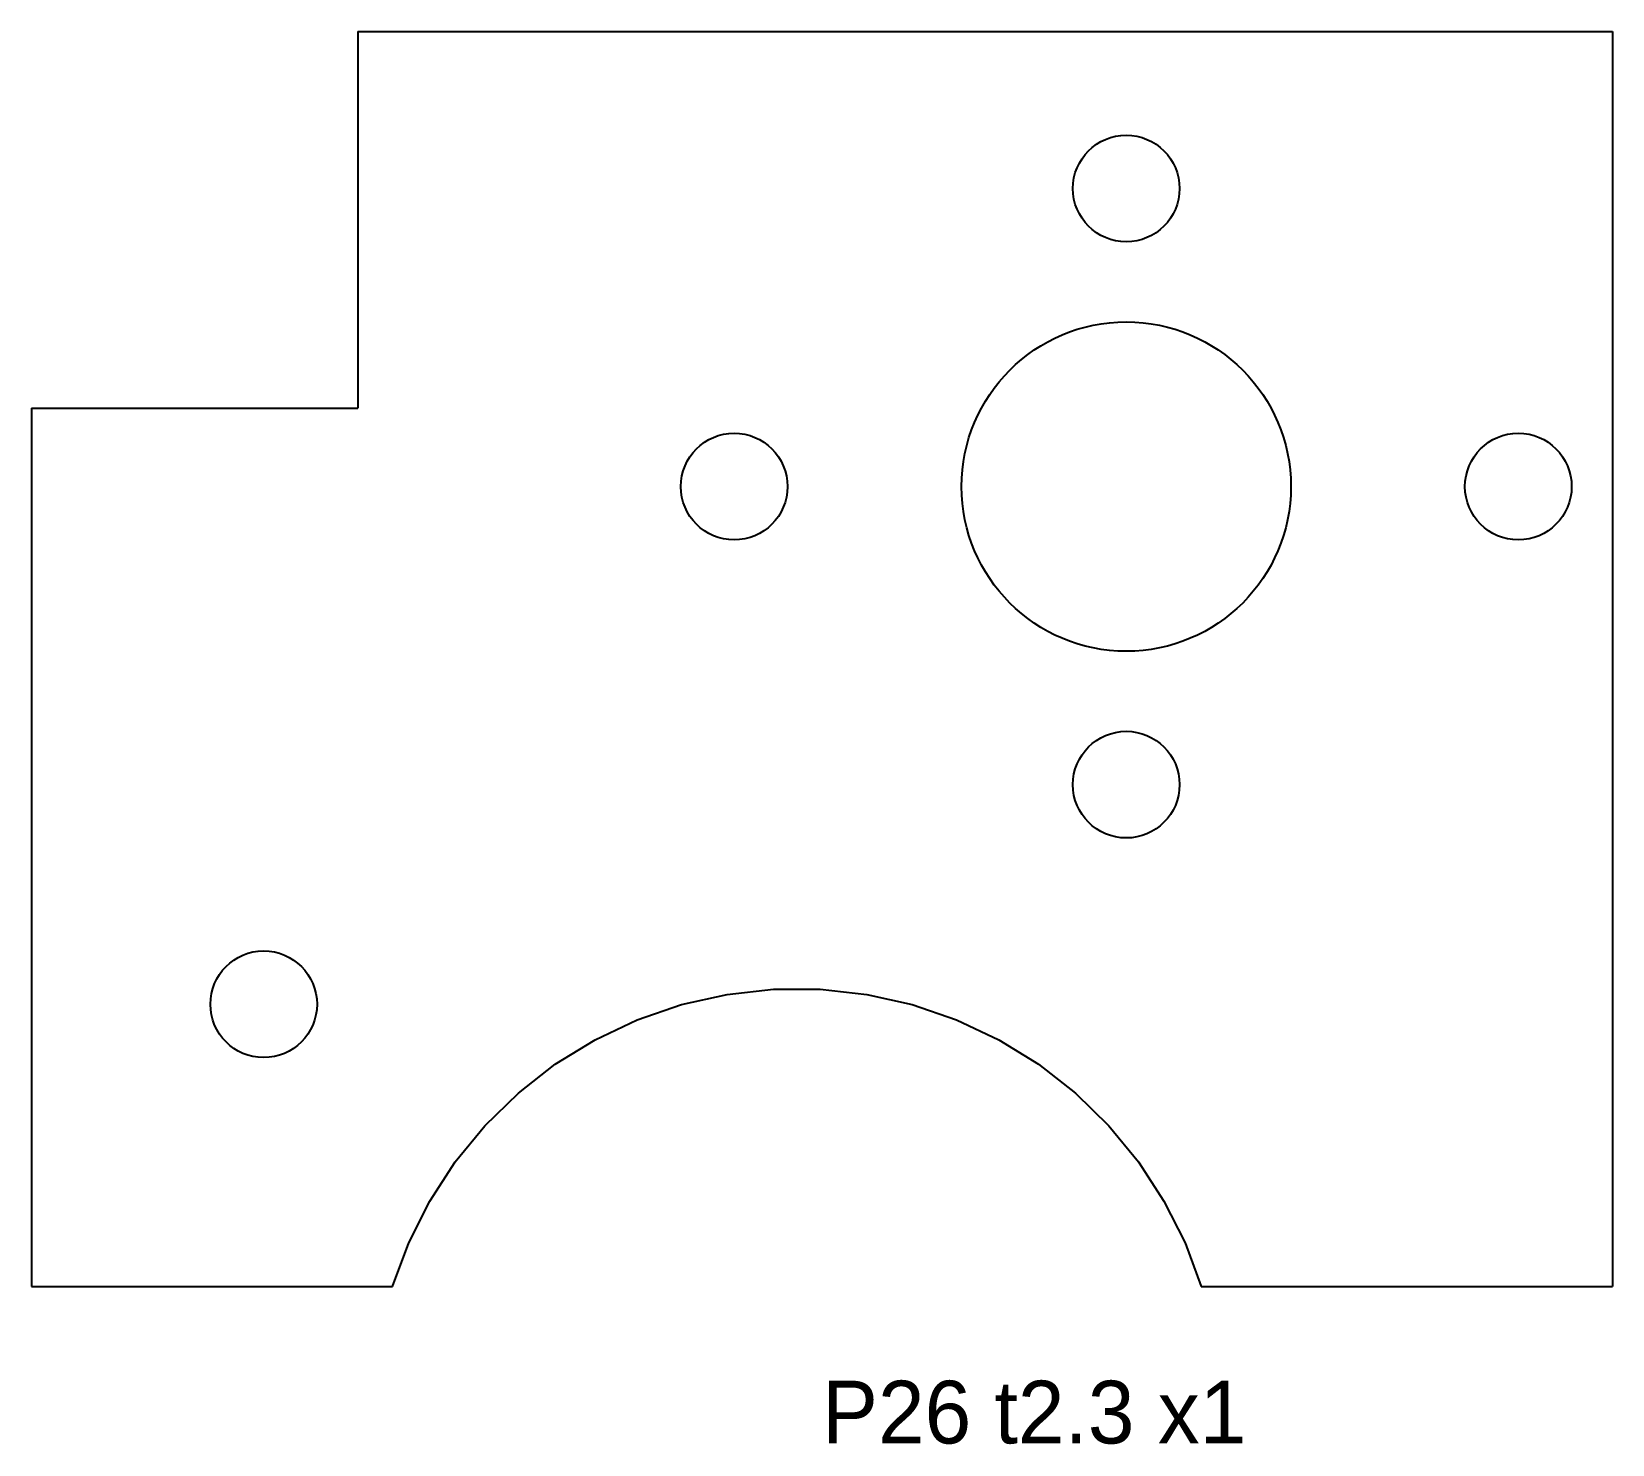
# Model space of a CAD drawing. Header units: metres. Extents: x -25.2 to 25.2, y -25 to 20.
import ezdxf

# ---------------------------------------------------------------- set-up
doc = ezdxf.new("R2010")
doc.units = ezdxf.units.M
doc.layers.add('CUT', color=7, linetype='Continuous')
doc.layers.add('NOTES', color=7, linetype='Continuous')

msp = doc.modelspace()

# ---------------------------------------------------------------- linework, layer by layer
at = {"layer": 'CUT'}
for points in [[(-14.8, 20), (-14.8, 8)], [(-14.8, 20), (25.2, 20)], [(25.2, 20), (25.2, -20)], [(-25.2, 8), (-25.2, -20)], [(-25.2, 8), (-14.8, 8)], [(-13.694, -20), (-13.174, -18.603), (-12.504, -17.272), (-11.692, -16.024), (-10.746, -14.872), (-9.68, -13.831), (-8.505, -12.915), (-7.236, -12.133), (-5.889, -11.496), (-4.48, -11.011), (-3.026, -10.685), (-1.545, -10.521), (-0.055, -10.521), (1.426, -10.685), (2.88, -11.011), (4.289, -11.496), (5.636, -12.133), (6.905, -12.915), (8.08, -13.831), (9.146, -14.872), (10.092, -16.024), (10.904, -17.272), (11.574, -18.603), (12.094, -20)], [(-25.2, -20), (-13.694, -20)], [(12.094, -20), (25.2, -20)]]:
    msp.add_lwpolyline(points, dxfattribs=at)
for centre, radius in [((9.7, 15), 1.7), ((9.7, 5.5), 5.25), ((-2.8, 5.5), 1.7), ((22.2, 5.5), 1.7), ((9.7, -4), 1.7), ((-17.8, -11), 1.7)]:
    msp.add_circle(centre, radius, dxfattribs=at)

# ---------------------------------------------------------------- texts
at = {"layer": 'NOTES'}
msp.add_text('P26 t2.3 x1', height=2, dxfattribs=at).set_placement((0, -25))

doc.saveas('drawing.dxf')
